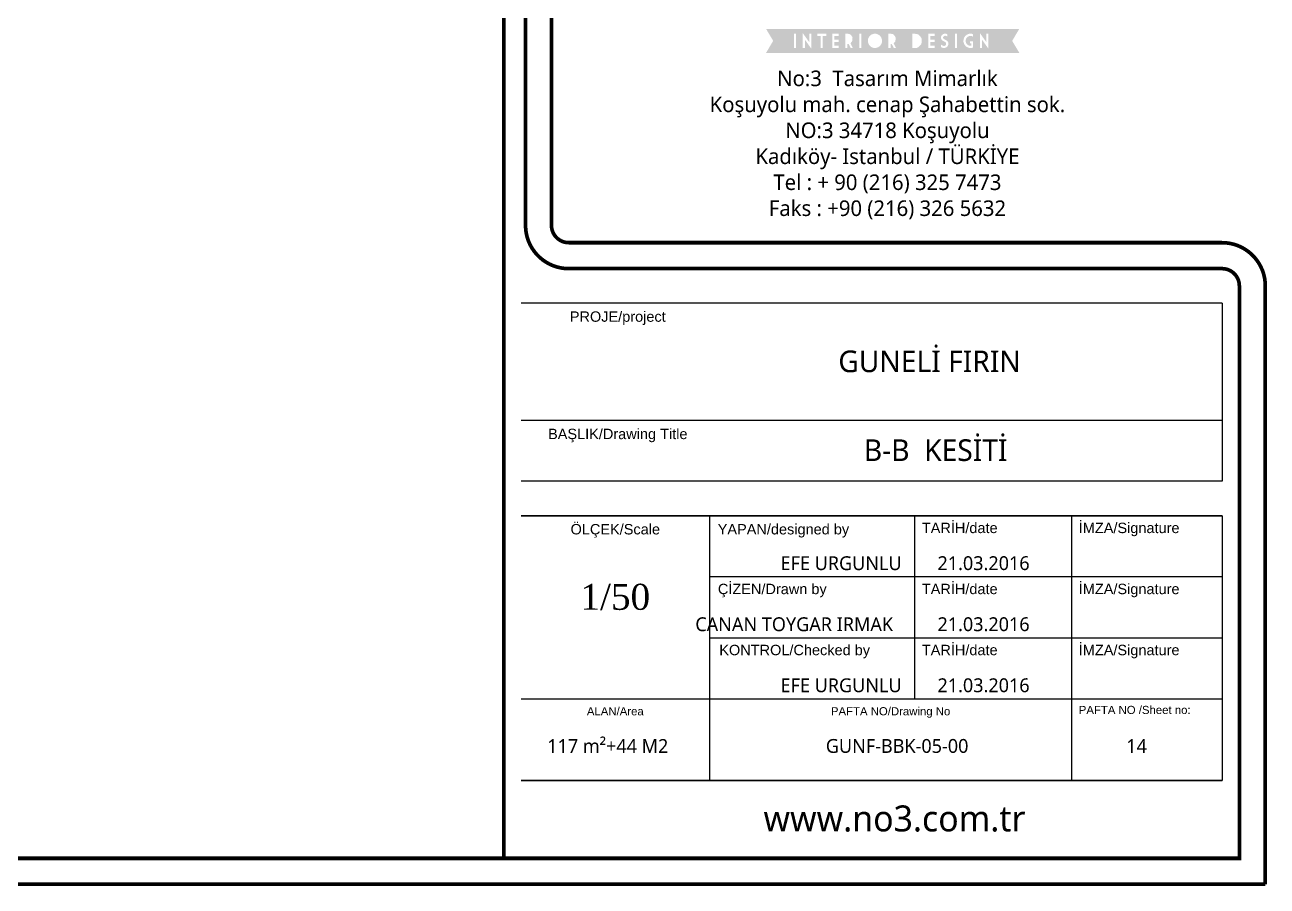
# Model space of a CAD drawing. Header units: millimetres. Extents: x 54215 to 67697, y 23496 to 56611.
# Drawn here: x 57847 to 58567, y 39963 to 40462 of the extents above; entities that cross this region are included whole.
import ezdxf
from ezdxf.enums import TextEntityAlignment as Align

# ---------------------------------------------------------------- set-up
doc = ezdxf.new("R2010")
doc.units = ezdxf.units.MM
doc.layers.add('Layer 1', color=7, linetype='Continuous')
doc.layers.add('t_yazı', color=154, linetype='Continuous', lineweight=25)
doc.styles.add('ARIALT', font='arial.ttf', dxfattribs={"height": 10})
doc.styles.get("Standard").update_dxf_attribs({"font": 'arial.ttf'})

msp = doc.modelspace()

# ---------------------------------------------------------------- hatches: boundary and pattern name
at = {"layer": 'Layer 1', "true_color": 0xe74a37}
h = msp.add_hatch(color=13, dxfattribs=at)
h.dxf.hatch_style = 2
h.paths.add_polyline_path([(58395.53, 40459.708), (58304.124, 40459.708), (58276.401, 40459.708), (58280.53, 40452.755), (58276.401, 40445.8), (58304.124, 40445.8), (58395.53, 40445.8), (58423.254, 40445.8), (58419.124, 40452.755), (58423.254, 40459.708)])
h.paths.add_polyline_path([(58293.726, 40448.623), (58292.516, 40448.623), (58292.516, 40456.837), (58293.726, 40456.837)])
h.paths.add_polyline_path([(58302.616, 40448.262), (58298.929, 40453.416), (58298.929, 40448.623), (58297.72, 40448.623), (58297.72, 40457.217), (58301.407, 40452.05), (58301.407, 40456.882), (58302.616, 40456.882)])
h.paths.add_polyline_path([(58311.3, 40455.587), (58309.313, 40455.587), (58309.313, 40448.669), (58308.103, 40448.669), (58308.103, 40455.587), (58306.117, 40455.587), (58306.117, 40456.882), (58311.3, 40456.882)])
h.paths.add_polyline_path([(58318.482, 40455.587), (58316.015, 40455.587), (58316.015, 40453.355), (58318.482, 40453.355), (58318.482, 40452.105), (58316.015, 40452.105), (58316.015, 40449.874), (58318.482, 40449.874), (58318.482, 40448.623), (58314.8, 40448.623), (58314.8, 40456.837), (58318.482, 40456.837)])
edge = h.paths.add_edge_path()
edge.add_spline(control_points=[(58326.264, 40452.357), (58326.264, 40452.357), (58326.264, 40452.357), (58325.734, 40451.775), (58325.601, 40451.631), (58325.464, 40451.504), (58325.319, 40451.397), (58325.319, 40451.397), (58326.761, 40448.612), (58326.761, 40448.612), (58326.761, 40448.612), (58325.465, 40448.612), (58325.465, 40448.612), (58325.465, 40448.612), (58324.267, 40450.945), (58324.267, 40450.945), (58324.118, 40450.919), (58323.968, 40450.906), (58323.813, 40450.906), (58323.742, 40450.906), (58323.67, 40450.91), (58323.597, 40450.916), (58323.597, 40450.916), (58323.597, 40448.635), (58323.597, 40448.635), (58323.597, 40448.635), (58322.388, 40448.635), (58322.388, 40448.635), (58322.388, 40448.635), (58322.388, 40456.848), (58322.388, 40456.848), (58322.388, 40456.848), (58323.597, 40456.848), (58323.597, 40456.848), (58323.597, 40456.848), (58323.597, 40456.843), (58323.597, 40456.843), (58323.67, 40456.847), (58323.742, 40456.848), (58323.813, 40456.848), (58324.564, 40456.848), (58325.206, 40456.558), (58325.734, 40455.978), (58326.264, 40455.397), (58326.528, 40454.698), (58326.528, 40453.881), (58326.528, 40453.059), (58326.264, 40452.357)], knot_values=[0, 0, 0, 0, 0.00005, 0.0001, 1, 1, 1, 2, 2, 2, 3, 3, 3, 4, 4, 4, 5, 5, 5, 6, 6, 6, 7, 7, 7, 8, 8, 8, 9, 9, 9, 10, 10, 10, 11, 11, 11, 12, 12, 12, 13, 13, 13, 14, 14, 14, 15, 15, 15, 15], degree=3, periodic=0)
h.paths.add_polyline_path([(58331.697, 40448.623), (58330.487, 40448.623), (58330.487, 40456.882), (58331.697, 40456.882)])
edge = h.paths.add_edge_path()
edge.add_spline(control_points=[(58342.068, 40456.06), (58342.068, 40456.06), (58342.068, 40456.06), (58342.437, 40455.689), (58342.808, 40455.316), (58343.1, 40454.877), (58343.314, 40454.369), (58343.528, 40453.86), (58343.636, 40453.321), (58343.636, 40452.752), (58343.636, 40452.18), (58343.528, 40451.643), (58343.314, 40451.144), (58343.1, 40450.643), (58342.808, 40450.206), (58342.437, 40449.835), (58342.068, 40449.463), (58341.634, 40449.168), (58341.142, 40448.951), (58340.649, 40448.732), (58340.119, 40448.623), (58339.555, 40448.623), (58338.986, 40448.623), (58338.455, 40448.732), (58337.963, 40448.951), (58337.47, 40449.168), (58337.037, 40449.463), (58336.667, 40449.835), (58336.295, 40450.206), (58336.004, 40450.643), (58335.789, 40451.144), (58335.575, 40451.643), (58335.468, 40452.18), (58335.468, 40452.752), (58335.468, 40453.321), (58335.575, 40453.86), (58335.789, 40454.369), (58336.004, 40454.877), (58336.295, 40455.316), (58336.667, 40455.689), (58337.037, 40456.06), (58337.47, 40456.354), (58337.963, 40456.569), (58338.455, 40456.785), (58338.986, 40456.894), (58339.555, 40456.894), (58340.119, 40456.894), (58340.649, 40456.785), (58341.142, 40456.569), (58341.634, 40456.354), (58342.068, 40456.06)], knot_values=[0, 0, 0, 0, 0.00005, 0.0001, 1, 1, 1, 2, 2, 2, 3, 3, 3, 4, 4, 4, 5, 5, 5, 6, 6, 6, 7, 7, 7, 8, 8, 8, 9, 9, 9, 10, 10, 10, 11, 11, 11, 12, 12, 12, 13, 13, 13, 14, 14, 14, 15, 15, 15, 16, 16, 16, 16], degree=3, periodic=0)
edge = h.paths.add_edge_path()
edge.add_spline(control_points=[(58351.267, 40452.357), (58351.267, 40452.357), (58351.267, 40452.357), (58350.739, 40451.775), (58350.606, 40451.631), (58350.466, 40451.504), (58350.324, 40451.397), (58350.324, 40451.397), (58351.764, 40448.612), (58351.764, 40448.612), (58351.764, 40448.612), (58350.469, 40448.612), (58350.469, 40448.612), (58350.469, 40448.612), (58349.271, 40450.945), (58349.271, 40450.945), (58349.123, 40450.919), (58348.971, 40450.906), (58348.817, 40450.906), (58348.745, 40450.906), (58348.672, 40450.91), (58348.601, 40450.916), (58348.601, 40450.916), (58348.601, 40448.635), (58348.601, 40448.635), (58348.601, 40448.635), (58347.391, 40448.635), (58347.391, 40448.635), (58347.391, 40448.635), (58347.391, 40456.848), (58347.391, 40456.848), (58347.391, 40456.848), (58348.601, 40456.848), (58348.601, 40456.848), (58348.601, 40456.848), (58348.601, 40456.843), (58348.601, 40456.843), (58348.672, 40456.847), (58348.745, 40456.848), (58348.817, 40456.848), (58349.569, 40456.848), (58350.21, 40456.558), (58350.739, 40455.978), (58351.267, 40455.397), (58351.532, 40454.698), (58351.532, 40453.881), (58351.532, 40453.059), (58351.267, 40452.357)], knot_values=[0, 0, 0, 0, 0.00005, 0.0001, 1, 1, 1, 2, 2, 2, 3, 3, 3, 4, 4, 4, 5, 5, 5, 6, 6, 6, 7, 7, 7, 8, 8, 8, 9, 9, 9, 10, 10, 10, 11, 11, 11, 12, 12, 12, 13, 13, 13, 14, 14, 14, 15, 15, 15, 15], degree=3, periodic=0)
edge = h.paths.add_edge_path()
edge.add_spline(control_points=[(58362.724, 40456.837), (58362.724, 40456.837), (58362.724, 40456.837), (58362.724, 40456.837), (58363.822, 40456.837), (58364.757, 40456.436), (58365.532, 40455.636), (58366.309, 40454.834), (58366.697, 40453.865), (58366.697, 40452.731), (58366.697, 40451.599), (58366.309, 40450.633), (58365.532, 40449.829), (58364.757, 40449.026), (58363.822, 40448.623), (58362.724, 40448.623), (58362.724, 40448.623), (58361.261, 40448.623), (58361.261, 40448.623), (58361.261, 40448.623), (58361.261, 40456.837), (58361.261, 40456.837), (58361.261, 40456.837), (58362.724, 40456.837)], knot_values=[0, 0, 0, 0, 0.00005, 0.0001, 1, 1, 1, 2, 2, 2, 3, 3, 3, 4, 4, 4, 5, 5, 5, 6, 6, 6, 7, 7, 7, 7], degree=3, periodic=0)
h.paths.add_polyline_path([(58374.135, 40455.587), (58371.668, 40455.587), (58371.668, 40453.355), (58374.135, 40453.355), (58374.135, 40452.105), (58371.668, 40452.105), (58371.668, 40449.874), (58374.135, 40449.874), (58374.135, 40448.623), (58370.453, 40448.623), (58370.453, 40456.837), (58374.135, 40456.837)])
edge = h.paths.add_edge_path()
edge.add_spline(control_points=[(58381.342, 40452.801), (58381.342, 40452.801), (58381.342, 40452.801), (58381.518, 40452.63), (58381.693, 40452.458), (58381.836, 40452.243), (58381.945, 40451.984), (58382.052, 40451.723), (58382.11, 40451.415), (58382.117, 40451.056), (58382.117, 40450.73), (58382.052, 40450.417), (58381.918, 40450.122), (58381.785, 40449.827), (58381.6, 40449.566), (58381.361, 40449.339), (58381.125, 40449.112), (58380.851, 40448.932), (58380.544, 40448.804), (58380.236, 40448.677), (58379.915, 40448.612), (58379.58, 40448.612), (58379.235, 40448.612), (58378.929, 40448.657), (58378.664, 40448.747), (58378.4, 40448.836), (58378.117, 40448.996), (58377.814, 40449.227), (58377.814, 40449.227), (58377.814, 40450.761), (58377.814, 40450.761), (58378.003, 40450.557), (58378.144, 40450.417), (58378.248, 40450.346), (58378.349, 40450.273), (58378.471, 40450.195), (58378.618, 40450.114), (58378.762, 40450.031), (58378.924, 40449.962), (58379.099, 40449.907), (58379.276, 40449.851), (58379.451, 40449.824), (58379.624, 40449.824), (58379.98, 40449.824), (58380.272, 40449.952), (58380.5, 40450.206), (58380.729, 40450.461), (58380.843, 40450.762), (58380.843, 40451.112), (58380.843, 40451.399), (58380.747, 40451.631), (58380.552, 40451.81), (58380.357, 40451.989), (58380.04, 40452.192), (58379.597, 40452.424), (58379.329, 40452.565), (58379.106, 40452.694), (58378.922, 40452.808), (58378.737, 40452.924), (58378.562, 40453.067), (58378.391, 40453.239), (58378.224, 40453.409), (58378.088, 40453.613), (58377.981, 40453.85), (58377.877, 40454.084), (58377.826, 40454.364), (58377.826, 40454.683), (58377.841, 40454.997), (58377.914, 40455.286), (58378.046, 40455.557), (58378.18, 40455.826), (58378.36, 40456.062), (58378.586, 40456.264), (58378.813, 40456.468), (58379.071, 40456.625), (58379.362, 40456.736), (58379.65, 40456.848), (58379.957, 40456.903), (58380.276, 40456.903), (58380.517, 40456.897), (58380.737, 40456.863), (58380.934, 40456.801), (58381.132, 40456.74), (58381.357, 40456.63), (58381.61, 40456.469), (58381.61, 40456.469), (58381.61, 40455.18), (58381.61, 40455.18), (58381.458, 40455.283), (58381.355, 40455.349), (58381.299, 40455.373), (58381.243, 40455.397), (58381.165, 40455.439), (58381.061, 40455.496), (58380.958, 40455.553), (58380.84, 40455.603), (58380.705, 40455.644), (58380.569, 40455.685), (58380.426, 40455.705), (58380.276, 40455.705), (58379.937, 40455.7), (58379.651, 40455.59), (58379.418, 40455.373), (58379.185, 40455.156), (58379.066, 40454.903), (58379.066, 40454.616), (58379.075, 40454.344), (58379.172, 40454.129), (58379.362, 40453.968), (58379.551, 40453.805), (58379.854, 40453.623), (58380.276, 40453.421), (58380.565, 40453.282), (58380.799, 40453.155), (58380.979, 40453.049), (58381.161, 40452.941), (58381.342, 40452.801)], knot_values=[0, 0, 0, 0, 0.00005, 0.0001, 1, 1, 1, 2, 2, 2, 3, 3, 3, 4, 4, 4, 5, 5, 5, 6, 6, 6, 7, 7, 7, 8, 8, 8, 9, 9, 9, 10, 10, 10, 11, 11, 11, 12, 12, 12, 13, 13, 13, 14, 14, 14, 15, 15, 15, 16, 16, 16, 17, 17, 17, 18, 18, 18, 19, 19, 19, 20, 20, 20, 21, 21, 21, 22, 22, 22, 23, 23, 23, 24, 24, 24, 25, 25, 25, 26, 26, 26, 27, 27, 27, 28, 28, 28, 29, 29, 29, 30, 30, 30, 31, 31, 31, 32, 32, 32, 33, 33, 33, 34, 34, 34, 35, 35, 35, 36, 36, 36, 37, 37, 37, 38, 38, 38, 38], degree=3, periodic=0)
h.paths.add_polyline_path([(58387.098, 40448.623), (58385.889, 40448.623), (58385.889, 40456.882), (58387.098, 40456.882)])
edge = h.paths.add_edge_path()
edge.add_spline(control_points=[(58392.87, 40456.354), (58392.87, 40456.354), (58392.87, 40456.354), (58393.364, 40456.569), (58393.856, 40456.785), (58394.388, 40456.894), (58394.956, 40456.894), (58395.489, 40456.894), (58395.989, 40456.798), (58396.458, 40456.609), (58396.458, 40456.609), (58396.458, 40455.164), (58396.458, 40455.164), (58396.323, 40455.25), (58396.183, 40455.324), (58396.036, 40455.387), (58395.697, 40455.531), (58395.337, 40455.604), (58394.956, 40455.604), (58394.571, 40455.604), (58394.21, 40455.531), (58393.871, 40455.387), (58393.533, 40455.242), (58393.238, 40455.04), (58392.985, 40454.781), (58392.734, 40454.522), (58392.536, 40454.22), (58392.391, 40453.871), (58392.247, 40453.525), (58392.176, 40453.15), (58392.176, 40452.752), (58392.176, 40452.355), (58392.247, 40451.982), (58392.391, 40451.635), (58392.536, 40451.286), (58392.734, 40450.983), (58392.985, 40450.725), (58393.238, 40450.466), (58393.533, 40450.263), (58393.871, 40450.117), (58394.21, 40449.97), (58394.571, 40449.897), (58394.956, 40449.897), (58395.115, 40449.897), (58395.269, 40449.909), (58395.421, 40449.936), (58395.421, 40449.936), (58395.421, 40451.302), (58395.421, 40451.302), (58395.421, 40451.302), (58394.584, 40451.302), (58394.584, 40451.302), (58394.584, 40451.302), (58394.584, 40452.553), (58394.584, 40452.553), (58394.584, 40452.553), (58396.458, 40452.553), (58396.458, 40452.553), (58396.458, 40452.553), (58396.458, 40448.914), (58396.458, 40448.914), (58395.989, 40448.721), (58395.489, 40448.623), (58394.956, 40448.623), (58394.388, 40448.623), (58393.856, 40448.732), (58393.364, 40448.951), (58392.87, 40449.168), (58392.438, 40449.463), (58392.069, 40449.835), (58391.697, 40450.206), (58391.405, 40450.643), (58391.191, 40451.144), (58390.978, 40451.643), (58390.871, 40452.18), (58390.871, 40452.752), (58390.871, 40453.321), (58390.978, 40453.86), (58391.191, 40454.369), (58391.405, 40454.877), (58391.697, 40455.316), (58392.069, 40455.689), (58392.438, 40456.06), (58392.87, 40456.354)], knot_values=[0, 0, 0, 0, 0.00005, 0.0001, 1, 1, 1, 2, 2, 2, 3, 3, 3, 4, 4, 4, 5, 5, 5, 6, 6, 6, 7, 7, 7, 8, 8, 8, 9, 9, 9, 10, 10, 10, 11, 11, 11, 12, 12, 12, 13, 13, 13, 14, 14, 14, 15, 15, 15, 16, 16, 16, 17, 17, 17, 18, 18, 18, 19, 19, 19, 20, 20, 20, 21, 21, 21, 22, 22, 22, 23, 23, 23, 24, 24, 24, 25, 25, 25, 26, 26, 26, 27, 27, 27, 27], degree=3, periodic=0)
h.paths.add_polyline_path([(58405.322, 40448.262), (58401.636, 40453.416), (58401.636, 40448.623), (58400.426, 40448.623), (58400.426, 40457.217), (58404.114, 40452.05), (58404.114, 40456.882), (58405.322, 40456.882)])

# ---------------------------------------------------------------- linework, layer by layer
at = {"color": 250}
for p, q in [((58540.819, 40300.639), (58134.418, 40300.639)), ((58540.819, 40300.639), (58540.819, 40197.445)), ((58134.418, 40232.838), (58540.819, 40232.838)), ((58540.819, 40197.445), (58134.418, 40197.445)), ((58540.819, 40177.376), (58134.418, 40177.376)), ((58134.418, 40177.376), (58540.819, 40177.376)), ((58243.544, 40177.376), (58243.544, 40024.01)), ((58362.534, 40177.376), (58362.534, 40071.199)), ((58453.525, 40177.376), (58453.525, 40024.01)), ((58540.819, 40177.376), (58540.819, 40024.01)), ((58540.819, 40141.984), (58243.544, 40141.984)), ((58243.544, 40106.592), (58540.819, 40106.592)), ((58540.819, 40071.199), (58134.418, 40071.199)), ((58134.418, 40024.01), (58540.819, 40024.01)), ((58540.819, 40024.01), (58134.418, 40024.01))]:
    msp.add_line(p, q, dxfattribs=at)
at = {"color": 252, "const_width": 2.135}
for points in [[(58565.906, 39963.802), (55076.183, 39963.802), (55076.183, 41763.802), (58565.906, 41763.802), (58565.906, 40624.753, -0.4142136), (58540.819, 40599.667), (58162.013, 40599.667, 0.4142136), (58151.978, 40589.632), (58151.978, 40345.795, 0.4142136), (58162.013, 40335.76), (58540.819, 40335.76, -0.4142136), (58565.906, 40310.674), (58565.906, 39963.802)], [(58550.854, 40624.753, -0.4142136), (58540.819, 40614.719), (58162.013, 40614.719, 0.4142136), (58136.926, 40589.632), (58136.926, 40345.795, 0.4142136), (58162.013, 40320.708), (58540.819, 40320.708, -0.4142136), (58550.854, 40310.674), (58550.854, 39978.854), (55091.235, 39978.854), (55091.235, 41748.75), (58550.854, 41748.75), (58550.854, 40624.753)]]:
    msp.add_lwpolyline(points, format="xyb", dxfattribs=at)
msp.add_lwpolyline([(58124.383, 39978.854), (58124.383, 41748.75)], dxfattribs=at)

# ---------------------------------------------------------------- texts
at = {"color": 7}
for s, insert, char_height, width, attachment_point in [('{\\fLucida Sans Unicode|b0|i0|c162|p34;No:3  Tasarım Mimarlık\\PKoşuyolu mah. cenap Şahabettin sok.\\PNO:3 34718 Koşuyolu\\PKadıköy- Istanbul / TÜRKİYE\\PTel : + 90 (216) 325 7473\\PFaks : +90 (216) 326 5632}', (58346.784, 40392.378), 9.03114, 233.90379, 5), ('{\\fLucida Sans Unicode|b0|i0|c162|p34;GUNELİ FIRIN}', (58371.196, 40266.881), 12.54325, 279.45279, 5), ('{\\fLucida Sans Unicode|b0|i0|c162|p34;B-B  KESİTİ}', (58374.763, 40215.399), 12.54325, 307.0384, 5), ('{\\fLucida Sans Unicode|b0|i0|c162|p34;EFE URGUNLU}', (58284.794, 40149.9), 8.02768, 307.0384, 4), ('{\\fLucida Sans Unicode|b0|i0|c162|p34;21.03.2016}', (58375.785, 40149.9), 8.02768, 307.0384, 4), ('{\\fGeorgia|b0|i0|c162|p18;1/50\\P}', (58188.981, 40130.345), 15.0519, 307.0384, 5), ('{\\fLucida Sans Unicode|b0|i0|c162|p34;CANAN TOYGAR IRMAK}', (58235.365, 40114.508), 8.02768, 307.0384, 4), ('{\\fLucida Sans Unicode|b0|i0|c162|p34;21.03.2016}', (58375.785, 40114.508), 8.02768, 307.0384, 4), ('{\\fLucida Sans Unicode|b0|i0|c162|p34;EFE URGUNLU}', (58284.794, 40079.115), 8.02768, 307.0384, 4), ('{\\fLucida Sans Unicode|b0|i0|c162|p34;21.03.2016}', (58375.785, 40079.115), 8.02768, 307.0384, 4), ('{\\fLucida Sans Unicode|b0|i0|c162|p34;117 m²+44 M2}', (58149.502, 40043.955), 8.02768, 307.0384, 4), ('{\\fLucida Sans Unicode|b0|i0|c162|p34;GUNF-BBK-05-00}', (58311.036, 40043.955), 8.02768, 307.0384, 4), ('{\\fLucida Sans Unicode|b0|i0|c162|p34;14}', (58485.279, 40043.955), 8.02768, 307.0384, 4), ('{\\fLucida Sans Unicode|b0|i0|c162|p34;www.no3.com.tr}', (58350.882, 40001.841), 15.0519, 233.90379, 5)]:
    msp.add_mtext(s, dxfattribs=dict(at, insert=insert, char_height=char_height, width=width, attachment_point=attachment_point))
at = {"layer": 't_yazı', "linetype": 'Continuous', "style": 'ARIALT'}
for s, height, p in [('ALAN/Area', 4.719, (58188.981, 40064.121)), ('PAFTA NO/Drawing No', 4.71898, (58348.625, 40064.121))]:
    msp.add_text(s, height=height, dxfattribs=at).set_placement(p, align=Align.MIDDLE_CENTER)
at = {"layer": 't_yazı', "style": 'ARIALT'}
for s, insert, char_height, width, attachment_point in [('PROJE/project', (58190.419, 40295.92), 6.02076, 111.9856, 2), ('BAŞLIK/Drawing Title', (58190.419, 40227.899), 6.02076, 111.9856, 2), ('ÖLÇEK/Scale', (58188.981, 40172.657), 6.02076, 40.67138, 2), ('YAPAN/designed by', (58286.469, 40172.657), 6.02076, 111.9856, 2), ('TARİH/date', (58366.746, 40173.42), 6.0208, 45.79917, 1), ('İMZA/Signature', (58457.737, 40173.42), 6.02076, 45.79917, 1), ('ÇİZEN/Drawn by', (58280.027, 40138.028), 6.02076, 111.9856, 2), ('TARİH/date', (58366.746, 40138.028), 6.0208, 45.79917, 1), ('İMZA/Signature', (58457.737, 40138.028), 6.02076, 45.79917, 1), ('TARİH/date', (58366.746, 40102.635), 6.0208, 45.79917, 1), ('İMZA/Signature', (58457.737, 40102.635), 6.02076, 45.79917, 1), ('KONTROL/Checked by', (58249.288, 40102.635), 6.02076, 100.6056, 1)]:
    msp.add_mtext(s, dxfattribs=dict(at, insert=insert, char_height=char_height, width=width, attachment_point=attachment_point))
at = {"layer": 't_yazı', "linetype": 'Continuous', "insert": (58457.737, 40067.243), "char_height": 4.71898, "width": 113.029, "attachment_point": 1, "style": 'ARIALT'}
msp.add_mtext('PAFTA NO /Sheet no:', dxfattribs=at)

doc.saveas('drawing.dxf')
